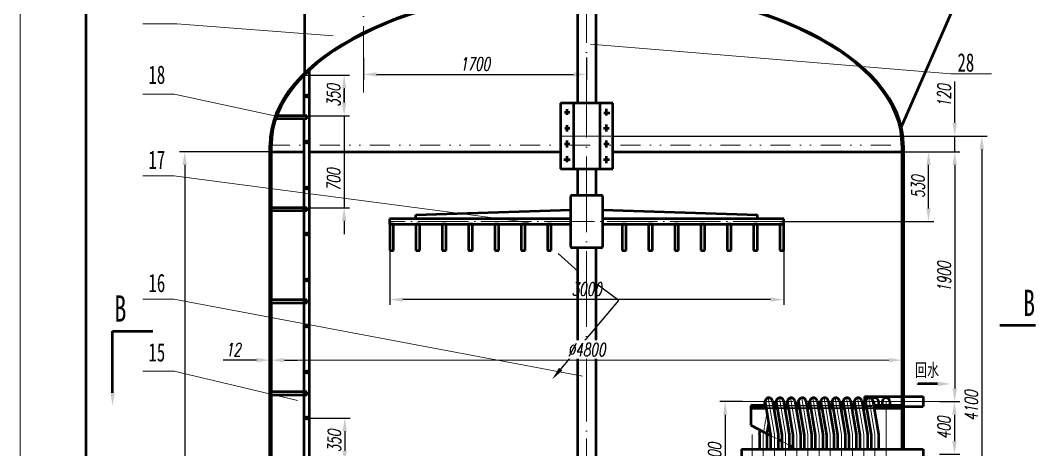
# Model space of a CAD drawing. Header units: millimetres. Extents: x 0 to 16820, y 0 to 23780.
# Drawn here: x 0 to 7684, y 15780 to 19048 of the extents above; entities that cross this region are included whole.
import ezdxf

# ---------------------------------------------------------------- set-up
doc = ezdxf.new("R2010")
doc.units = ezdxf.units.MM
doc.header["$LTSCALE"] = 4
for name, pattern in [('ACAD_ISO04W100', [30, 24, -3, 0, -3]), ('CENTER', [2, 1.25, -0.25, 0.25, -0.25]), ('DIVIDE2', [15.875, 6.35, -3.175, 0, -3.175, 0, -3.175]), ('HIDDEN2', [4.7625, 3.175, -1.5875])]:
    doc.linetypes.add(name, pattern=pattern)
for name, color, linetype, lineweight in [('中心线', 1, 'CENTER', 13), ('双点划线', 6, 'DIVIDE2', 15), ('尺寸线', 2, 'Continuous', 15), ('点划线', 1, 'ACAD_ISO04W100', 15), ('粗实线', 3, 'Continuous', 50), ('细实线', 5, 'Continuous', 15), ('虚线2', 8, 'HIDDEN2', 20)]:
    doc.layers.add(name, color=color, linetype=linetype, lineweight=lineweight)
doc.styles.add('DIM', font='italic.shx', dxfattribs={"width": 0.67})
doc.styles.add('汉字', font='SIMFANG.TTF', dxfattribs={"width": 0.67, "height": 100})
doc.dimstyles.new('机械', dxfattribs={"dimscale": 20, "dimtxt": 5, "dimasz": 5, "dimexe": 2, "dimexo": 0, "dimgap": 1.5, "dimtad": 1, "dimdec": 1, "dimdsep": 46, "dimtxsty": 'DIM', "dimcen": 2.5, "dimadec": 0, "dimazin": 0, "dimtfac": 1, "dimtdec": 1, "dimtmove": 0, "dimatfit": 3, "dimfxl": 0, "dimarcsym": 0})

# ---------------------------------------------------------------- blocks, each defined once
blk = doc.blocks.new('*D2')
at = {"layer": 'Defpoints', "color": 0, "ltscale": 4}
for p in [(1899.5, 18046.5), (1252.2, 5566.5), (1913.6, 5566.5)]:
    blk.add_point(p, dxfattribs=at)
at = {"layer": '尺寸线', "color": 0, "lineweight": -2, "ltscale": 4}
for p, q in [((1899.5, 18046.5), (1212.2, 18046.5)), ((1252.2, 17946.5), (1252.2, 5666.5)), ((1913.6, 5566.5), (1212.2, 5566.5))]:
    blk.add_line(p, q, dxfattribs=at)
at = {"layer": '尺寸线', "color": 0, "ltscale": 4}
for points in [[(1235.6, 17946.5), (1268.9, 17946.5), (1252.2, 18046.5)], [(1235.6, 5666.5), (1268.9, 5666.5), (1252.2, 5566.5)]]:
    blk.add_solid(points, dxfattribs=at)
at = {"layer": '尺寸线', "color": 0, "ltscale": 4, "insert": (1172.2, 12068.1), "char_height": 100, "attachment_point": 5, "rotation": 90, "style": 'DIM'}
blk.add_mtext('12480', dxfattribs=at)
blk = doc.blocks.new('*D3')
at = {"layer": 'Defpoints', "color": 0, "ltscale": 4}
for p in [(2612.8, 18764.2), (4311.5, 18764.2), (4311.5, 18635.5)]:
    blk.add_point(p, dxfattribs=at)
at = {"layer": '尺寸线', "color": 0, "lineweight": -2, "ltscale": 4}
for p, q in [((2612.8, 18764.2), (2612.8, 18595.5)), ((4311.5, 18764.2), (4311.5, 18595.5)), ((2712.8, 18635.5), (4211.5, 18635.5))]:
    blk.add_line(p, q, dxfattribs=at)
at = {"layer": '尺寸线', "color": 0, "ltscale": 4}
for points in [[(2712.8, 18652.2), (2712.8, 18618.9), (2612.8, 18635.5)], [(4211.5, 18652.2), (4211.5, 18618.9), (4311.5, 18635.5)]]:
    blk.add_solid(points, dxfattribs=at)
at = {"layer": '尺寸线', "color": 0, "ltscale": 4, "insert": (3462.2, 18715.5), "char_height": 100, "attachment_point": 5, "style": 'DIM'}
blk.add_mtext('1700', dxfattribs=at)
blk = doc.blocks.new('*D4')
at = {"layer": 'Defpoints', "color": 0, "ltscale": 4}
for p in [(1899.5, 16552.5), (1911.5, 16552.5), (1911.5, 16461.9)]:
    blk.add_point(p, dxfattribs=at)
at = {"layer": '尺寸线', "color": 0, "lineweight": -2, "ltscale": 4}
for p, q in [((1899.5, 16552.5), (1899.5, 16421.9)), ((1911.5, 16552.5), (1911.5, 16421.9)), ((1799.5, 16461.9), (1543.8, 16461.9)), ((1911.5, 16461.9), (1899.5, 16461.9)), ((2011.5, 16461.9), (2111.5, 16461.9))]:
    blk.add_line(p, q, dxfattribs=at)
at = {"layer": '尺寸线', "color": 0, "ltscale": 4}
for points in [[(1799.5, 16478.5), (1799.5, 16445.2), (1899.5, 16461.9)], [(2011.5, 16478.5), (2011.5, 16445.2), (1911.5, 16461.9)]]:
    blk.add_solid(points, dxfattribs=at)
at = {"layer": '尺寸线', "color": 0, "ltscale": 4, "insert": (1621.7, 16541.9), "char_height": 100, "attachment_point": 5, "style": 'DIM'}
blk.add_mtext('12', dxfattribs=at)
blk = doc.blocks.new('*D7')
at = {"layer": 'Defpoints', "color": 0, "ltscale": 4}
for p in [(4511.5, 18166.5), (4511.5, 14066.5), (7318.9, 14066.5)]:
    blk.add_point(p, dxfattribs=at)
at = {"layer": '尺寸线', "color": 0, "lineweight": -2, "ltscale": 4}
for p, q in [((4511.5, 18166.5), (7358.9, 18166.5)), ((7318.9, 18066.5), (7318.9, 14166.5)), ((4511.5, 14066.5), (7358.9, 14066.5))]:
    blk.add_line(p, q, dxfattribs=at)
at = {"layer": '尺寸线', "color": 0, "ltscale": 4}
for points in [[(7302.2, 18066.5), (7335.5, 18066.5), (7318.9, 18166.5)], [(7302.2, 14166.5), (7335.5, 14166.5), (7318.9, 14066.5)]]:
    blk.add_solid(points, dxfattribs=at)
at = {"layer": '尺寸线', "color": 0, "ltscale": 4, "insert": (7238.9, 16116.5), "char_height": 100, "attachment_point": 5, "rotation": 90, "style": 'DIM'}
blk.add_mtext('4100', dxfattribs=at)
blk = doc.blocks.new('*D9')
at = {"layer": 'Defpoints', "color": 0, "ltscale": 4}
for p in [(7065.3, 16146.5), (6997.9, 15746.5), (7111, 15746.5)]:
    blk.add_point(p, dxfattribs=at)
at = {"layer": '尺寸线', "color": 0, "lineweight": -2, "ltscale": 4}
for p, q in [((7065.3, 16146.5), (7151, 16146.5)), ((7111, 16046.5), (7111, 15846.5)), ((6997.9, 15746.5), (7151, 15746.5))]:
    blk.add_line(p, q, dxfattribs=at)
at = {"layer": '尺寸线', "color": 0, "ltscale": 4}
for points in [[(7094.3, 16046.5), (7127.7, 16046.5), (7111, 16146.5)], [(7094.3, 15846.5), (7127.7, 15846.5), (7111, 15746.5)]]:
    blk.add_solid(points, dxfattribs=at)
at = {"layer": '尺寸线', "color": 0, "ltscale": 4, "insert": (7031, 15946.5), "char_height": 100, "attachment_point": 5, "rotation": 90, "style": 'DIM'}
blk.add_mtext('400', dxfattribs=at)
blk = doc.blocks.new('*D10')
at = {"layer": 'Defpoints', "color": 0, "ltscale": 4}
for p in [(6723.5, 18046.5), (6997.9, 16146.5), (7113.1, 16146.5)]:
    blk.add_point(p, dxfattribs=at)
at = {"layer": '尺寸线', "color": 0, "lineweight": -2, "ltscale": 4}
for p, q in [((6723.5, 18046.5), (7153.1, 18046.5)), ((7113.1, 17946.5), (7113.1, 16246.5)), ((6997.9, 16146.5), (7153.1, 16146.5))]:
    blk.add_line(p, q, dxfattribs=at)
at = {"layer": '尺寸线', "color": 0, "ltscale": 4}
for points in [[(7096.4, 17946.5), (7129.8, 17946.5), (7113.1, 18046.5)], [(7096.4, 16246.5), (7129.8, 16246.5), (7113.1, 16146.5)]]:
    blk.add_solid(points, dxfattribs=at)
at = {"layer": '尺寸线', "color": 0, "ltscale": 4, "insert": (7033.1, 17096.5), "char_height": 100, "attachment_point": 5, "rotation": 90, "style": 'DIM'}
blk.add_mtext('1900', dxfattribs=at)
blk = doc.blocks.new('*D11')
at = {"layer": 'Defpoints', "color": 0, "ltscale": 4}
for p in [(2812.5, 17296.5), (5811.5, 17296.5), (2812.5, 16922.5)]:
    blk.add_point(p, dxfattribs=at)
at = {"layer": '尺寸线', "color": 0, "lineweight": -2, "ltscale": 4}
for p, q in [((2812.5, 17296.5), (2812.5, 16882.5)), ((5811.5, 17296.5), (5811.5, 16882.5)), ((5711.5, 16922.5), (2912.5, 16922.5))]:
    blk.add_line(p, q, dxfattribs=at)
at = {"layer": '尺寸线', "color": 0, "ltscale": 4}
for points in [[(2912.5, 16939.2), (2912.5, 16905.8), (2812.5, 16922.5)], [(5711.5, 16939.2), (5711.5, 16905.8), (5811.5, 16922.5)]]:
    blk.add_solid(points, dxfattribs=at)
at = {"layer": '尺寸线', "color": 0, "ltscale": 4, "insert": (4312, 17002.5), "char_height": 100, "attachment_point": 5, "style": 'DIM'}
blk.add_mtext('3000', dxfattribs=at)
blk = doc.blocks.new('*D28')
at = {"layer": 'Defpoints', "color": 0, "ltscale": 4}
for p in [(2161.5, 18629.8), (2161.5, 18321.5), (2465.5, 18321.5)]:
    blk.add_point(p, dxfattribs=at)
at = {"layer": '尺寸线', "color": 0, "lineweight": -2, "ltscale": 4}
for p, q in [((2161.5, 18629.8), (2505.5, 18629.8)), ((2465.5, 18529.8), (2465.5, 18421.5)), ((2161.5, 18321.5), (2505.5, 18321.5))]:
    blk.add_line(p, q, dxfattribs=at)
at = {"layer": '尺寸线', "color": 0, "ltscale": 4}
for points in [[(2448.8, 18529.8), (2482.2, 18529.8), (2465.5, 18629.8)], [(2448.8, 18421.5), (2482.2, 18421.5), (2465.5, 18321.5)]]:
    blk.add_solid(points, dxfattribs=at)
at = {"layer": '尺寸线', "color": 0, "ltscale": 4, "insert": (2385.5, 18475.7), "char_height": 100, "attachment_point": 5, "rotation": 90, "style": 'DIM'}
blk.add_mtext('350', dxfattribs=at)
blk = doc.blocks.new('*D29')
at = {"layer": 'Defpoints', "color": 0, "ltscale": 4}
for p in [(2161.5, 18321.5), (2181.5, 17621.5), (2465.5, 17621.5)]:
    blk.add_point(p, dxfattribs=at)
at = {"layer": '尺寸线', "color": 0, "lineweight": -2, "ltscale": 4}
for p, q in [((2465.5, 18421.5), (2465.5, 18521.5)), ((2161.5, 18321.5), (2505.5, 18321.5)), ((2465.5, 18321.5), (2465.5, 17621.5)), ((2181.5, 17621.5), (2505.5, 17621.5)), ((2465.5, 17521.5), (2465.5, 17421.5))]:
    blk.add_line(p, q, dxfattribs=at)
at = {"layer": '尺寸线', "color": 0, "ltscale": 4}
for points in [[(2448.8, 18421.5), (2482.2, 18421.5), (2465.5, 18321.5)], [(2448.8, 17521.5), (2482.2, 17521.5), (2465.5, 17621.5)]]:
    blk.add_solid(points, dxfattribs=at)
at = {"layer": '尺寸线', "color": 0, "ltscale": 4, "insert": (2385.5, 17834.1), "char_height": 100, "attachment_point": 5, "rotation": 90, "style": 'DIM'}
blk.add_mtext('700', dxfattribs=at)
blk = doc.blocks.new('*D30')
at = {"layer": 'Defpoints', "color": 0, "ltscale": 4}
for p in [(2181.5, 16021.5), (2181.5, 15671.5), (2470.7, 15671.5)]:
    blk.add_point(p, dxfattribs=at)
at = {"layer": '尺寸线', "color": 0, "lineweight": -2, "ltscale": 4}
for p, q in [((2181.5, 16021.5), (2510.7, 16021.5)), ((2470.7, 15921.5), (2470.7, 15771.5)), ((2181.5, 15671.5), (2510.7, 15671.5))]:
    blk.add_line(p, q, dxfattribs=at)
at = {"layer": '尺寸线', "color": 0, "ltscale": 4}
for points in [[(2454, 15921.5), (2487.3, 15921.5), (2470.7, 16021.5)], [(2454, 15771.5), (2487.3, 15771.5), (2470.7, 15671.5)]]:
    blk.add_solid(points, dxfattribs=at)
at = {"layer": '尺寸线', "color": 0, "ltscale": 4, "insert": (2390.7, 15846.5), "char_height": 100, "attachment_point": 5, "rotation": 90, "style": 'DIM'}
blk.add_mtext('350', dxfattribs=at)
blk = doc.blocks.new('*D94')
at = {"layer": 'Defpoints', "color": 0, "ltscale": 4}
for p in [(4511.5, 18166.5), (4511.5, 18046.5), (7113.1, 18046.5)]:
    blk.add_point(p, dxfattribs=at)
at = {"layer": '尺寸线', "color": 0, "lineweight": -2, "ltscale": 4}
for p, q in [((7113.1, 18266.5), (7113.1, 18582.8)), ((4511.5, 18166.5), (7153.1, 18166.5)), ((7113.1, 18046.5), (7113.1, 18166.5)), ((4511.5, 18046.5), (7153.1, 18046.5)), ((7113.1, 17946.5), (7113.1, 17846.5))]:
    blk.add_line(p, q, dxfattribs=at)
at = {"layer": '尺寸线', "color": 0, "ltscale": 4}
for points in [[(7096.4, 18266.5), (7129.8, 18266.5), (7113.1, 18166.5)], [(7096.4, 17946.5), (7129.8, 17946.5), (7113.1, 18046.5)]]:
    blk.add_solid(points, dxfattribs=at)
at = {"layer": '尺寸线', "color": 0, "ltscale": 4, "insert": (7033.1, 18474.7), "char_height": 100, "attachment_point": 5, "rotation": 90, "style": 'DIM'}
blk.add_mtext('120', dxfattribs=at)
blk = doc.blocks.new('*D95')
at = {"layer": 'Defpoints', "color": 0, "ltscale": 4}
for p in [(6711.5, 18046.5), (6913.8, 18046.5), (5811.5, 17516.5)]:
    blk.add_point(p, dxfattribs=at)
at = {"layer": '尺寸线', "color": 0, "lineweight": -2, "ltscale": 4}
for p, q in [((6711.5, 18046.5), (6953.8, 18046.5)), ((6913.8, 17616.5), (6913.8, 17946.5)), ((5811.5, 17516.5), (6953.8, 17516.5))]:
    blk.add_line(p, q, dxfattribs=at)
at = {"layer": '尺寸线', "color": 0, "ltscale": 4}
for points in [[(6897.1, 17946.5), (6930.4, 17946.5), (6913.8, 18046.5)], [(6897.1, 17616.5), (6930.4, 17616.5), (6913.8, 17516.5)]]:
    blk.add_solid(points, dxfattribs=at)
at = {"layer": '尺寸线', "color": 0, "ltscale": 4, "insert": (6833.8, 17781.5), "char_height": 100, "attachment_point": 5, "rotation": 90, "style": 'DIM'}
blk.add_mtext('530', dxfattribs=at)
blk = doc.blocks.new('*D97')
at = {"layer": 'Defpoints', "color": 0, "ltscale": 4}
for p in [(5497.9, 16146.5), (5366.2, 15346.5), (5451.1, 15346.5)]:
    blk.add_point(p, dxfattribs=at)
at = {"layer": '尺寸线', "color": 0, "lineweight": -2, "ltscale": 4}
for p, q in [((5497.9, 16146.5), (5326.2, 16146.5)), ((5366.2, 16046.5), (5366.2, 15446.5)), ((5451.1, 15346.5), (5326.2, 15346.5))]:
    blk.add_line(p, q, dxfattribs=at)
at = {"layer": '尺寸线', "color": 0, "ltscale": 4}
for points in [[(5349.6, 16046.5), (5382.9, 16046.5), (5366.2, 16146.5)], [(5349.6, 15446.5), (5382.9, 15446.5), (5366.2, 15346.5)]]:
    blk.add_solid(points, dxfattribs=at)
at = {"layer": '尺寸线', "color": 0, "ltscale": 4, "insert": (5286.2, 15746.5), "char_height": 100, "attachment_point": 5, "rotation": 90, "style": 'DIM'}
blk.add_mtext('800', dxfattribs=at)

msp = doc.modelspace()

# ---------------------------------------------------------------- hatches: boundary and pattern name
at = {"layer": '细实线', "ltscale": 4}
h = msp.add_hatch(dxfattribs=at)
h.set_pattern_fill('ANSI31', color=256, scale=0.5, style=0)
h.set_pattern_definition([(45, (-1754.7602, -2221.4872), (-1.12253202, 1.12253202), [])])
h.paths.add_polyline_path([(2190.54, 18471.52, 1), (2172.54, 18471.52, 1)])
h = msp.add_hatch(dxfattribs=at)
h.set_pattern_fill('ANSI31', color=256, scale=0.5, style=0)
h.set_pattern_definition([(45, (-1754.7602, -2571.4872), (-1.12253202, 1.12253202), [])])
h.paths.add_polyline_path([(2190.54, 18121.52, 1), (2172.54, 18121.52, 1)])
h = msp.add_hatch(dxfattribs=at)
h.set_pattern_fill('ANSI31', color=256, scale=0.5, style=0)
h.set_pattern_definition([(45, (-1754.7602, -2921.4872), (-1.12253202, 1.12253202), [])])
h.paths.add_polyline_path([(2172.54, 17771.52, 1), (2190.54, 17771.52, 1)])
h = msp.add_hatch(dxfattribs=at)
h.set_pattern_fill('ANSI31', color=256, scale=0.5, style=0)
h.set_pattern_definition([(45, (-1754.7602, -3271.4872), (-1.12253202, 1.12253202), [])])
h.paths.add_polyline_path([(2172.54, 17421.52, 1), (2190.54, 17421.52, 1)])
h = msp.add_hatch(dxfattribs=at)
h.set_pattern_fill('ANSI31', color=256, scale=0.5, style=0)
h.set_pattern_definition([(45, (-1754.7602, -3621.4872), (-1.12253202, 1.12253202), [])])
h.paths.add_polyline_path([(2172.54, 17071.52, 1), (2190.54, 17071.52, 1)])
h = msp.add_hatch(dxfattribs=at)
h.set_pattern_fill('ANSI31', color=256, scale=0.5, style=0)
h.set_pattern_definition([(45, (-1754.7602, -3971.4872), (-1.12253202, 1.12253202), [])])
h.paths.add_polyline_path([(2172.54, 16721.52, 1), (2190.54, 16721.52, 1)])
h = msp.add_hatch(dxfattribs=at)
h.set_pattern_fill('ANSI31', color=256, scale=0.5, style=0)
h.set_pattern_definition([(45, (-1754.7602, -4321.4872), (-1.12253202, 1.12253202), [])])
h.paths.add_polyline_path([(2172.54, 16371.52, 1), (2190.54, 16371.52, 1)])
h = msp.add_hatch(dxfattribs=at)
h.set_pattern_fill('ANSI31', color=256, scale=0.5, style=0)
h.set_pattern_definition([(45, (-1754.7602, -4671.4872), (-1.12253202, 1.12253202), [])])
h.paths.add_polyline_path([(2172.54, 16021.52, 1), (2190.54, 16021.52, 1)])

# ---------------------------------------------------------------- linework, layer by layer
for p, q in [((4245.72, 17135.7), (4095.56, 17274.15)), ((4245.72, 17135.7), (4095.56, 17274.15)), ((4557.59, 16915.36), (4381.54, 17045.36)), ((4557.59, 16915.36), (4381.54, 17045.36)), ((4114.06, 16392.8), (4557.59, 16915.36)), ((4114.06, 16392.8), (4557.59, 16915.36))]:
    msp.add_line(p, q)
msp.add_solid([(4126.77, 16382.02), (4049.35, 16316.56), (4101.35, 16403.59)])
msp.add_solid([(4126.77, 16382.02), (4049.35, 16316.56), (4101.35, 16403.59)])
at = {"layer": '中心线', "ltscale": 4}
msp.add_line((5655.34, 15896.52), (5683.38, 16061.49), dxfattribs=at)
at = {"layer": '双点划线', "ltscale": 6}
msp.add_line((1899.54, 18096.52), (6711.54, 18096.52), dxfattribs=at)
msp.add_line((1899.54, 18096.52), (6711.54, 18096.52), dxfattribs=at)
at = {"layer": '尺寸线', "ltscale": 4}
for p, q in [((932.38, 19019.22), (1191.8, 19019.22)), ((932.38, 19019.22), (1191.8, 19019.22)), ((1191.8, 19019.22), (2382.1, 18929.19)), ((4340.79, 18866.58), (7082.63, 18640.08)), ((4340.79, 18866.58), (7082.63, 18640.08)), ((7082.63, 18640.08), (7391.85, 18640.08)), ((7082.63, 18640.08), (7391.85, 18640.08)), ((1172.05, 18486.6), (932.51, 18486.6)), ((1172.05, 18486.6), (932.51, 18486.6)), ((1172.05, 18486.6), (1949.33, 18317.28)), ((1172.05, 18486.6), (1949.33, 18317.28)), ((1172.05, 17863.96), (932.51, 17863.96)), ((1172.05, 17863.96), (932.51, 17863.96)), ((3869.6, 17510.15), (1169.57, 17864.28)), ((3869.6, 17510.15), (1169.57, 17864.28)), ((1169.57, 16924.48), (932.51, 16924.48)), ((1169.57, 16924.48), (932.51, 16924.48)), ((4278.69, 16338.8), (1169.57, 16924.48)), ((4278.69, 16338.8), (1169.57, 16924.48)), ((1911.54, 16624.93), (1911.54, 16421.87)), ((6711.54, 16624.93), (6711.54, 16421.87)), ((6611.54, 16461.87), (2011.54, 16461.87)), ((1172.05, 16376.77), (932.46, 16376.76)), ((1172.05, 16376.77), (932.46, 16376.76)), ((2111.47, 16154.33), (1172.05, 16376.77)), ((2111.47, 16154.33), (1172.05, 16376.77))]:
    msp.add_line(p, q, dxfattribs=at)
at = {"layer": '尺寸线'}
msp.add_line((4511.54, 18046.52), (6938.9, 18046.52), dxfattribs=at)
at = {"layer": '尺寸线', "ltscale": 4}
for points in [[(2011.54, 16478.53), (2011.54, 16445.2), (1911.54, 16461.87)], [(6611.54, 16478.53), (6611.54, 16445.2), (6711.54, 16461.87)]]:
    msp.add_solid(points, dxfattribs=at)
at = {"layer": '点划线', "ltscale": 6}
for p, q in [((4311.54, 21611.2), (4311.54, 3006.1)), ((2612.85, 19723.69), (2612.85, 18498.45))]:
    msp.add_line(p, q, dxfattribs=at)
at = {"layer": '点划线', "ltscale": 4}
for p, q in [((4111.54, 18166.52), (4511.54, 18166.52)), ((4111.54, 18166.52), (4511.54, 18166.52)), ((5811.54, 17516.52), (2811.54, 17516.52)), ((5497.93, 16146.52), (6997.93, 16146.52)), ((5497.93, 16146.52), (6997.93, 16146.52)), ((5693.06, 16174.61), (5740.34, 15896.52)), ((5693.06, 16174.61), (5740.34, 15896.52)), ((5778.06, 16174.61), (5825.34, 15896.52)), ((5778.06, 16174.61), (5825.34, 15896.52)), ((5863.06, 16174.61), (5910.34, 15896.52)), ((5863.06, 16174.61), (5910.34, 15896.52)), ((5948.06, 16174.61), (5995.34, 15896.52)), ((5948.06, 16174.61), (5995.34, 15896.52)), ((6033.06, 16174.61), (6080.34, 15896.52)), ((6033.06, 16174.61), (6080.34, 15896.52)), ((6118.06, 16174.61), (6165.34, 15896.52)), ((6118.06, 16174.61), (6165.34, 15896.52)), ((6203.06, 16174.61), (6250.34, 15896.52)), ((6203.06, 16174.61), (6250.34, 15896.52)), ((6281.63, 16146.52), (7065.33, 16146.52)), ((6288.06, 16174.61), (6335.34, 15896.52)), ((6288.06, 16174.61), (6335.34, 15896.52)), ((6373.06, 16174.61), (6420.34, 15896.52)), ((6373.06, 16174.61), (6420.34, 15896.52)), ((6458.06, 16174.61), (6505.34, 15896.52)), ((6458.06, 16174.61), (6505.34, 15896.52)), ((6505.34, 16146.52), (6505.34, 16066.57)), ((6505.34, 16146.52), (6505.34, 16066.57)), ((6590.34, 16146.52), (6590.34, 15884.52)), ((6711.54, 16146.52), (7068.39, 16146.52)), ((4311.54, 15866.5), (4311.54, 14463.18)), ((4311.54, 15866.5), (4311.54, 14463.18)), ((5570.34, 15896.52), (5570.34, 7896.52)), ((5655.34, 15896.52), (5655.34, 7896.52)), ((5740.34, 15896.52), (5740.34, 7896.52)), ((5825.34, 15896.52), (5825.34, 7896.52)), ((5910.34, 15896.52), (5910.34, 7896.52)), ((5995.34, 15896.52), (5995.34, 7896.52)), ((6080.34, 15896.52), (6080.34, 7896.52)), ((6165.34, 15896.52), (6165.34, 7896.52)), ((6250.34, 15896.52), (6250.34, 7896.52)), ((6335.34, 15896.52), (6335.34, 15456.52)), ((6420.34, 15896.52), (6420.34, 15456.52)), ((6505.34, 15896.52), (6505.34, 7896.52)), ((6590.34, 15884.52), (6590.34, 7896.52))]:
    msp.add_line(p, q, dxfattribs=at)
at = {"layer": '粗实线'}
for p, q in [((500, 23580), (500, 200)), ((500, 23580), (500, 200)), ((6448.84, 15898.92), (6448.84, 15784.52))]:
    msp.add_line(p, q, dxfattribs=at)
at = {"layer": '粗实线', "ltscale": 4}
for p, q in [((2162.85, 19382.74), (2162.85, 18644.14)), ((2162.85, 19382.74), (2162.85, 18680.28)), ((4241.54, 19296.01), (4241.54, 18416.52)), ((4241.54, 19296.01), (4241.54, 18416.52)), ((4381.54, 19296.01), (4381.54, 18416.52)), ((4381.54, 19296.01), (4381.54, 18416.52)), ((2161.54, 18321.52), (2161.54, 18629.78)), ((2201.54, 12066.52), (2201.54, 18668.33)), ((4511.54, 18416.52), (4111.54, 18416.52)), ((4111.54, 18416.52), (4111.54, 17916.52)), ((4511.54, 18416.52), (4111.54, 18416.52)), ((4111.54, 18416.52), (4111.54, 17916.52)), ((4162.05, 18327.14), (4162.05, 18370.73)), ((4162.05, 18327.14), (4162.05, 18370.73)), ((4211.54, 18416.52), (4211.54, 17916.52)), ((4211.54, 18416.52), (4211.54, 17916.52)), ((4411.54, 18416.52), (4411.54, 17916.52)), ((4411.54, 18416.52), (4411.54, 17916.52)), ((4461.76, 18324.23), (4461.76, 18373.64)), ((4461.76, 18324.23), (4461.76, 18373.64)), ((4511.54, 17916.52), (4511.54, 18416.52)), ((4511.54, 17916.52), (4511.54, 18416.52)), ((2181.54, 18296.52), (1945.11, 18296.52)), ((2181.54, 18321.52), (1954.1, 18321.52)), ((2161.54, 17946.52), (2161.54, 18296.52)), ((2181.54, 18296.52), (2181.54, 18321.52)), ((4141.68, 18347.48), (4182.42, 18347.48)), ((4141.68, 18347.48), (4182.42, 18347.48)), ((4441.39, 18344.58), (4487.95, 18344.58)), ((4441.39, 18344.58), (4487.95, 18344.58)), ((4144.59, 18225.42), (4182.42, 18225.42)), ((4144.59, 18225.42), (4182.42, 18225.42)), ((4162.05, 18202.16), (4162.05, 18248.67)), ((4162.05, 18202.16), (4162.05, 18248.67)), ((4438.48, 18225.42), (4482.13, 18225.42)), ((4438.48, 18225.42), (4482.13, 18225.42)), ((4461.76, 18202.16), (4461.76, 18254.48)), ((4461.76, 18202.16), (4461.76, 18254.48)), ((6709.46, 18246.52), (6702.29, 18227.75)), ((6709.46, 18246.52), (6702.29, 18227.75)), ((4141.68, 18106.25), (4182.42, 18106.25)), ((4141.68, 18106.25), (4182.42, 18106.25)), ((4162.05, 18080.1), (4162.05, 18132.41)), ((4162.05, 18080.1), (4162.05, 18132.41)), ((4441.39, 18106.25), (4482.13, 18106.25)), ((4441.39, 18106.25), (4482.13, 18106.25)), ((4461.76, 18080.1), (4461.76, 18132.41)), ((4461.76, 18080.1), (4461.76, 18132.41)), ((4138.77, 17987.09), (4185.33, 17987.09)), ((4138.77, 17987.09), (4185.33, 17987.09)), ((4162.05, 17966.75), (4162.05, 18013.25)), ((4162.05, 17966.75), (4162.05, 18013.25)), ((4438.48, 17987.09), (4485.04, 17987.09)), ((4438.48, 17987.09), (4485.04, 17987.09)), ((4461.76, 17960.94), (4461.76, 18013.25)), ((4461.76, 17960.94), (4461.76, 18013.25)), ((2161.54, 12066.52), (2161.54, 17946.52)), ((4111.54, 17916.52), (4511.54, 17916.52)), ((4111.54, 17916.52), (4511.54, 17916.52)), ((4241.54, 17916.52), (4241.54, 17716.52)), ((4241.54, 17916.52), (4241.54, 17716.52)), ((4381.54, 17916.52), (4381.54, 17716.52)), ((4381.54, 17916.52), (4381.54, 17716.52)), ((4191.54, 17326.52), (4191.54, 17706.52)), ((4191.54, 17326.52), (4191.54, 17706.52)), ((4201.54, 17716.52), (4421.54, 17716.52)), ((4201.54, 17716.52), (4421.54, 17716.52)), ((4431.54, 17706.52), (4431.54, 17326.52)), ((4431.54, 17706.52), (4431.54, 17326.52)), ((2181.54, 17621.52), (1911.54, 17621.52)), ((2181.54, 17596.52), (2181.54, 17621.52)), ((3011.54, 17566.52), (4191.54, 17606.52)), ((3011.54, 17566.52), (4191.54, 17606.52)), ((4431.54, 17606.52), (5611.54, 17566.52)), ((4431.54, 17606.52), (5611.54, 17566.52)), ((2181.54, 17596.52), (1911.54, 17596.52)), ((4191.54, 17536.52), (2811.54, 17536.52)), ((2811.54, 17536.52), (2811.54, 17496.52)), ((4191.54, 17536.52), (2811.54, 17536.52)), ((2811.54, 17536.52), (2811.54, 17496.52)), ((3011.54, 17536.52), (3011.54, 17566.52)), ((3011.54, 17536.52), (3011.54, 17566.52)), ((4191.54, 17496.52), (4191.54, 17536.52)), ((4191.54, 17496.52), (4191.54, 17536.52)), ((5811.54, 17536.52), (4431.54, 17536.52)), ((4431.54, 17536.52), (4431.54, 17496.52)), ((5811.54, 17536.52), (4431.54, 17536.52)), ((4431.54, 17536.52), (4431.54, 17496.52)), ((5611.54, 17536.52), (5611.54, 17566.52)), ((5611.54, 17536.52), (5611.54, 17566.52)), ((5811.54, 17496.52), (5811.54, 17536.52)), ((5811.54, 17496.52), (5811.54, 17536.52)), ((2811.54, 17496.52), (4191.54, 17496.52)), ((2811.54, 17496.52), (4191.54, 17496.52)), ((2842.52, 17496.52), (2812.52, 17496.52)), ((2812.52, 17496.52), (2812.52, 17296.52)), ((2842.52, 17496.52), (2812.52, 17496.52)), ((2812.52, 17496.52), (2812.52, 17296.52)), ((2842.52, 17296.52), (2842.52, 17496.52)), ((2842.52, 17296.52), (2842.52, 17496.52)), ((3042.52, 17496.52), (3012.52, 17496.52)), ((3012.52, 17496.52), (3012.52, 17296.52)), ((3042.52, 17496.52), (3012.52, 17496.52)), ((3012.52, 17496.52), (3012.52, 17296.52)), ((3042.52, 17296.52), (3042.52, 17496.52)), ((3042.52, 17296.52), (3042.52, 17496.52)), ((3242.52, 17496.52), (3212.52, 17496.52)), ((3212.52, 17496.52), (3212.52, 17296.52)), ((3242.52, 17496.52), (3212.52, 17496.52)), ((3212.52, 17496.52), (3212.52, 17296.52)), ((3242.52, 17296.52), (3242.52, 17496.52)), ((3242.52, 17296.52), (3242.52, 17496.52)), ((3442.52, 17496.52), (3412.52, 17496.52)), ((3412.52, 17496.52), (3412.52, 17296.52)), ((3442.52, 17496.52), (3412.52, 17496.52)), ((3412.52, 17496.52), (3412.52, 17296.52)), ((3442.52, 17296.52), (3442.52, 17496.52)), ((3442.52, 17296.52), (3442.52, 17496.52)), ((3642.52, 17496.52), (3612.52, 17496.52)), ((3612.52, 17496.52), (3612.52, 17296.52)), ((3642.52, 17496.52), (3612.52, 17496.52)), ((3612.52, 17496.52), (3612.52, 17296.52)), ((3642.52, 17296.52), (3642.52, 17496.52)), ((3642.52, 17296.52), (3642.52, 17496.52)), ((3842.52, 17496.52), (3812.52, 17496.52)), ((3812.52, 17496.52), (3812.52, 17296.52)), ((3842.52, 17496.52), (3812.52, 17496.52)), ((3812.52, 17496.52), (3812.52, 17296.52)), ((3842.52, 17296.52), (3842.52, 17496.52)), ((3842.52, 17296.52), (3842.52, 17496.52)), ((4042.52, 17496.52), (4012.52, 17496.52)), ((4012.52, 17496.52), (4012.52, 17296.52)), ((4042.52, 17496.52), (4012.52, 17496.52)), ((4012.52, 17496.52), (4012.52, 17296.52)), ((4042.52, 17296.52), (4042.52, 17496.52)), ((4042.52, 17296.52), (4042.52, 17496.52)), ((4431.54, 17496.52), (5811.54, 17496.52)), ((4431.54, 17496.52), (5811.54, 17496.52)), ((4611.54, 17496.52), (4581.54, 17496.52)), ((4581.54, 17496.52), (4581.54, 17296.52)), ((4611.54, 17496.52), (4581.54, 17496.52)), ((4581.54, 17496.52), (4581.54, 17296.52)), ((4611.54, 17296.52), (4611.54, 17496.52)), ((4611.54, 17296.52), (4611.54, 17496.52)), ((4811.54, 17496.52), (4781.54, 17496.52)), ((4781.54, 17496.52), (4781.54, 17296.52)), ((4811.54, 17496.52), (4781.54, 17496.52)), ((4781.54, 17496.52), (4781.54, 17296.52)), ((4811.54, 17296.52), (4811.54, 17496.52)), ((4811.54, 17296.52), (4811.54, 17496.52)), ((5011.54, 17496.52), (4981.54, 17496.52)), ((4981.54, 17496.52), (4981.54, 17296.52)), ((5011.54, 17496.52), (4981.54, 17496.52)), ((4981.54, 17496.52), (4981.54, 17296.52)), ((5011.54, 17296.52), (5011.54, 17496.52)), ((5011.54, 17296.52), (5011.54, 17496.52)), ((5211.54, 17496.52), (5181.54, 17496.52)), ((5181.54, 17496.52), (5181.54, 17296.52)), ((5211.54, 17496.52), (5181.54, 17496.52)), ((5181.54, 17496.52), (5181.54, 17296.52)), ((5211.54, 17296.52), (5211.54, 17496.52)), ((5211.54, 17296.52), (5211.54, 17496.52)), ((5411.54, 17496.52), (5381.54, 17496.52)), ((5381.54, 17496.52), (5381.54, 17296.52)), ((5411.54, 17496.52), (5381.54, 17496.52)), ((5381.54, 17496.52), (5381.54, 17296.52)), ((5411.54, 17296.52), (5411.54, 17496.52)), ((5411.54, 17296.52), (5411.54, 17496.52)), ((5611.54, 17496.52), (5581.54, 17496.52)), ((5581.54, 17496.52), (5581.54, 17296.52)), ((5611.54, 17496.52), (5581.54, 17496.52)), ((5581.54, 17496.52), (5581.54, 17296.52)), ((5611.54, 17296.52), (5611.54, 17496.52)), ((5611.54, 17296.52), (5611.54, 17496.52)), ((5811.54, 17496.52), (5781.54, 17496.52)), ((5781.54, 17496.52), (5781.54, 17296.52)), ((5811.54, 17496.52), (5781.54, 17496.52)), ((5781.54, 17496.52), (5781.54, 17296.52)), ((5811.54, 17296.52), (5811.54, 17496.52)), ((5811.54, 17296.52), (5811.54, 17496.52)), ((2812.52, 17296.52), (2842.52, 17296.52)), ((2812.52, 17296.52), (2842.52, 17296.52)), ((3012.52, 17296.52), (3042.52, 17296.52)), ((3012.52, 17296.52), (3042.52, 17296.52)), ((3212.52, 17296.52), (3242.52, 17296.52)), ((3212.52, 17296.52), (3242.52, 17296.52)), ((3412.52, 17296.52), (3442.52, 17296.52)), ((3412.52, 17296.52), (3442.52, 17296.52)), ((3612.52, 17296.52), (3642.52, 17296.52)), ((3612.52, 17296.52), (3642.52, 17296.52)), ((3812.52, 17296.52), (3842.52, 17296.52)), ((3812.52, 17296.52), (3842.52, 17296.52)), ((4012.52, 17296.52), (4042.52, 17296.52)), ((4012.52, 17296.52), (4042.52, 17296.52)), ((4421.54, 17316.52), (4201.54, 17316.52)), ((4421.54, 17316.52), (4201.54, 17316.52)), ((4241.54, 17316.52), (4241.54, 15266.77)), ((4241.54, 17316.52), (4241.54, 15266.77)), ((4381.54, 17316.52), (4381.54, 15266.77)), ((4381.54, 17316.52), (4381.54, 15266.77)), ((4581.54, 17296.52), (4611.54, 17296.52)), ((4581.54, 17296.52), (4611.54, 17296.52)), ((4781.54, 17296.52), (4811.54, 17296.52)), ((4781.54, 17296.52), (4811.54, 17296.52)), ((4981.54, 17296.52), (5011.54, 17296.52)), ((4981.54, 17296.52), (5011.54, 17296.52)), ((5181.54, 17296.52), (5211.54, 17296.52)), ((5181.54, 17296.52), (5211.54, 17296.52)), ((5381.54, 17296.52), (5411.54, 17296.52)), ((5381.54, 17296.52), (5411.54, 17296.52)), ((5581.54, 17296.52), (5611.54, 17296.52)), ((5581.54, 17296.52), (5611.54, 17296.52)), ((5781.54, 17296.52), (5811.54, 17296.52)), ((5781.54, 17296.52), (5811.54, 17296.52)), ((2181.54, 16921.52), (1911.54, 16921.52)), ((2181.54, 16896.52), (2181.54, 16921.52)), ((2181.54, 16896.52), (1911.54, 16896.52)), ((702.79, 16214.14), (702.79, 16681.81)), ((702.79, 16681.81), (1008.82, 16681.81)), ((7728.58, 16724.45), (7455.34, 16724.45)), ((2181.54, 16221.52), (1911.54, 16221.52)), ((2181.54, 16196.52), (2181.54, 16221.52)), ((2181.54, 16196.52), (1911.54, 16196.52)), ((5664.09, 16118.02), (5669.74, 16151.29)), ((5669.74, 16141.74), (5711.84, 15894.11)), ((5725.94, 16151.29), (5768.84, 15898.92)), ((5725.94, 16151.29), (5768.84, 15898.92)), ((5749.09, 16118.02), (5754.74, 16151.29)), ((5754.74, 16141.74), (5796.84, 15894.11)), ((5754.74, 16141.74), (5796.84, 15894.11)), ((5810.94, 16151.29), (5853.84, 15898.92)), ((5810.94, 16151.29), (5853.84, 15898.92)), ((5834.09, 16118.02), (5839.74, 16151.29)), ((5839.74, 16141.74), (5881.84, 15894.11)), ((5839.74, 16141.74), (5881.84, 15894.11)), ((5895.94, 16151.29), (5938.84, 15898.92)), ((5895.94, 16151.29), (5938.84, 15898.92)), ((5919.09, 16118.02), (5924.74, 16151.29)), ((5924.74, 16141.74), (5966.84, 15894.11)), ((5924.74, 16141.74), (5966.84, 15894.11)), ((5980.94, 16151.29), (6023.84, 15898.92)), ((5980.94, 16151.29), (6023.84, 15898.92)), ((6004.09, 16118.02), (6009.74, 16151.29)), ((6009.74, 16141.74), (6051.84, 15894.11)), ((6009.74, 16141.74), (6051.84, 15894.11)), ((6065.94, 16151.29), (6108.84, 15898.92)), ((6065.94, 16151.29), (6108.84, 15898.92)), ((6089.09, 16118.02), (6094.74, 16151.29)), ((6094.74, 16141.74), (6136.84, 15894.11)), ((6094.74, 16141.74), (6136.84, 15894.11)), ((6150.94, 16151.29), (6193.84, 15898.92)), ((6150.94, 16151.29), (6193.84, 15898.92)), ((6174.09, 16118.02), (6179.74, 16151.29)), ((6179.74, 16141.74), (6221.84, 15894.11)), ((6179.74, 16141.74), (6221.84, 15894.11)), ((6235.94, 16151.29), (6278.84, 15898.92)), ((6235.94, 16151.29), (6278.84, 15898.92)), ((6259.09, 16118.02), (6264.74, 16151.29)), ((6264.74, 16141.74), (6306.84, 15894.11)), ((6264.74, 16141.74), (6306.84, 15894.11)), ((6320.94, 16151.29), (6363.84, 15898.92)), ((6320.94, 16151.29), (6363.84, 15898.92)), ((6344.09, 16118.02), (6349.74, 16151.29)), ((6349.74, 16141.74), (6391.84, 15894.11)), ((6349.74, 16141.74), (6391.84, 15894.11)), ((6405.94, 16151.29), (6448.84, 15898.92)), ((6405.94, 16151.29), (6448.84, 15898.92)), ((6425.34, 16184.52), (6711.54, 16184.52)), ((6425.34, 16184.52), (6425.34, 16118.02)), ((6429.09, 16118.02), (6434.74, 16151.29)), ((6434.74, 16141.74), (6476.84, 15894.11)), ((6434.74, 16141.74), (6476.84, 15894.11)), ((6490.94, 16151.29), (6533.84, 15898.92)), ((6490.94, 16151.29), (6533.84, 15898.92)), ((6533.84, 16146.52), (6533.84, 16118.02)), ((6533.84, 16146.52), (6533.84, 16118.02)), ((6561.84, 16146.52), (6561.84, 16118.02)), ((6561.84, 16146.52), (6561.84, 16118.02)), ((6618.84, 16146.52), (6618.84, 16118.02)), ((6618.84, 16146.52), (6618.84, 16118.02)), ((6723.54, 16184.52), (6873.54, 16184.52)), ((6873.54, 16184.52), (6873.54, 16108.52)), ((5561.54, 16118.02), (5561.54, 15968.02)), ((5673.78, 16118.02), (5561.54, 16118.02)), ((5676.01, 16104.9), (5561.54, 16104.9)), ((5677.92, 16093.61), (5561.54, 16093.61)), ((5758.78, 16118.02), (5731.59, 16118.02)), ((5761.01, 16104.9), (5733.82, 16104.9)), ((5762.92, 16093.61), (5735.74, 16093.61)), ((5843.78, 16118.02), (5816.59, 16118.02)), ((5846.01, 16104.9), (5818.82, 16104.9)), ((5847.92, 16093.61), (5820.74, 16093.61)), ((5928.78, 16118.02), (5901.59, 16118.02)), ((5931.01, 16104.9), (5903.82, 16104.9)), ((5932.92, 16093.61), (5905.74, 16093.61)), ((6013.78, 16118.02), (5986.59, 16118.02)), ((6016.01, 16104.9), (5988.82, 16104.9)), ((6017.92, 16093.61), (5990.74, 16093.61)), ((6098.78, 16118.02), (6071.59, 16118.02)), ((6101.01, 16104.9), (6073.82, 16104.9)), ((6102.92, 16093.61), (6075.74, 16093.61)), ((6183.78, 16118.02), (6156.59, 16118.02)), ((6186.01, 16104.9), (6158.82, 16104.9)), ((6187.92, 16093.61), (6160.74, 16093.61)), ((6268.78, 16118.02), (6241.59, 16118.02)), ((6271.01, 16104.9), (6243.82, 16104.9)), ((6272.92, 16093.61), (6245.74, 16093.61)), ((6353.78, 16118.02), (6326.59, 16118.02)), ((6356.01, 16104.9), (6328.82, 16104.9)), ((6357.92, 16093.61), (6330.74, 16093.61)), ((6438.78, 16118.02), (6411.59, 16118.02)), ((6441.01, 16104.9), (6413.82, 16104.9)), ((6442.92, 16093.61), (6415.74, 16093.61)), ((6711.54, 16118.02), (6496.59, 16118.02)), ((6706.3, 16104.9), (6498.82, 16104.9)), ((6706.3, 16093.61), (6500.74, 16093.61)), ((6706.3, 16104.9), (6706.3, 16093.61)), ((6711.54, 16118.02), (6711.54, 15784.52)), ((6723.54, 16108.52), (6873.54, 16108.52)), ((5683.84, 16058.82), (5711.84, 15894.11)), ((5561.54, 15968.02), (5711.84, 15889.29)), ((5626.84, 15898.92), (5632.29, 15930.96)), ((5683.84, 15894.11), (5697.84, 15976.46)), ((5626.84, 15898.92), (5626.84, 15784.52)), ((5683.84, 15894.11), (5683.84, 15784.52)), ((5711.84, 15894.11), (5711.84, 15784.52)), ((5711.84, 15894.11), (5711.84, 15784.52)), ((5768.84, 15898.92), (5768.84, 15784.52)), ((5768.84, 15898.92), (5768.84, 15784.52)), ((5768.84, 15859.43), (5796.84, 15844.76)), ((5796.84, 15894.11), (5796.84, 15784.52)), ((5796.84, 15894.11), (5796.84, 15784.52)), ((5853.84, 15898.92), (5853.84, 15784.52)), ((5853.84, 15898.92), (5853.84, 15784.52)), ((5881.84, 15894.11), (5881.84, 15784.52)), ((5881.84, 15894.11), (5881.84, 15784.52)), ((5938.84, 15898.92), (5938.84, 15784.52)), ((5938.84, 15898.92), (5938.84, 15784.52)), ((5966.84, 15894.11), (5966.84, 15784.52)), ((5966.84, 15894.11), (5966.84, 15784.52)), ((6023.84, 15898.92), (6023.84, 15784.52)), ((6023.84, 15898.92), (6023.84, 15784.52)), ((6051.84, 15894.11), (6051.84, 15784.52)), ((6051.84, 15894.11), (6051.84, 15784.52)), ((6108.84, 15898.92), (6108.84, 15784.52)), ((6108.84, 15898.92), (6108.84, 15784.52)), ((6136.84, 15894.11), (6136.84, 15784.52)), ((6136.84, 15894.11), (6136.84, 15784.52)), ((6193.84, 15898.92), (6193.84, 15784.52)), ((6193.84, 15898.92), (6193.84, 15784.52)), ((6221.84, 15894.11), (6221.84, 15784.52)), ((6221.84, 15894.11), (6221.84, 15784.52)), ((6278.84, 15898.92), (6278.84, 15784.52)), ((6278.84, 15898.92), (6278.84, 15784.52)), ((6306.84, 15894.11), (6306.84, 15784.52)), ((6306.84, 15894.11), (6306.84, 15784.52)), ((6363.84, 15898.92), (6363.84, 15784.52)), ((6363.84, 15898.92), (6363.84, 15784.52)), ((6391.84, 15894.11), (6391.84, 15784.52)), ((6391.84, 15894.11), (6391.84, 15784.52)), ((6448.84, 15898.92), (6448.84, 15784.52)), ((6476.84, 15894.11), (6476.84, 15784.52)), ((6476.84, 15894.11), (6476.84, 15784.52)), ((6533.84, 15898.92), (6533.84, 15784.52)), ((5490.34, 15784.52), (6872.69, 15784.52)), ((5490.34, 15784.52), (5490.34, 15708.52)), ((5853.84, 15814.91), (5881.84, 15800.24)), ((6872.69, 15784.52), (6872.69, 15708.52))]:
    msp.add_line(p, q, dxfattribs=at)
at = {"layer": '粗实线', "ltscale": 5}
for p, q in [((7131.54, 19211.38), (6709.46, 18246.52)), ((7131.54, 19211.38), (6709.46, 18246.52)), ((1899.54, 18046.52), (2161.54, 18046.52)), ((1899.54, 18046.52), (2161.54, 18046.52)), ((2201.54, 18046.52), (4111.54, 18046.52)), ((2201.54, 18046.52), (4111.54, 18046.52)), ((4511.54, 18046.52), (6723.54, 18046.52)), ((4511.54, 18046.52), (6723.54, 18046.52))]:
    msp.add_line(p, q, dxfattribs=at)
at = {"layer": '粗实线', "ltscale": 6}
for p, q in [((1899.54, 14602.85), (1899.54, 18096.52)), ((1899.54, 14528.52), (1899.54, 18096.52)), ((1911.54, 14602.85), (1911.54, 18096.52)), ((1911.54, 14602.85), (1911.54, 18096.52)), ((6711.54, 18096.52), (6711.54, 15784.52)), ((6711.54, 18096.52), (6711.54, 15784.52)), ((6723.54, 18094.74), (6723.54, 15784.52)), ((6723.54, 18094.74), (6723.54, 15784.52))]:
    msp.add_line(p, q, dxfattribs=at)
at = {"layer": '粗实线', "ltscale": 4}
msp.add_lwpolyline([(6982.21, 16281.26), (6831.81, 16281.26), (6831.81, 16281.26)], dxfattribs=at)
for centre in [(2181.54, 18471.52), (2181.54, 18121.52), (2181.54, 17771.52), (2181.54, 17421.52), (2181.54, 17071.52), (2181.54, 16721.52), (2181.54, 16371.52), (2181.54, 16021.52)]:
    msp.add_circle(centre, 9, dxfattribs=at)
for centre, radius, start, end in [((4201.54, 17706.52), 10, 90, 180), ((4201.54, 17706.52), 10, 90, 180), ((4421.54, 17706.52), 10, 0, 90), ((4421.54, 17706.52), 10, 0, 90), ((4201.54, 17326.52), 10, 180, 270), ((4201.54, 17326.52), 10, 180, 270), ((4421.54, 17326.52), 10, 270, 0), ((4421.54, 17326.52), 10, 270, 0), ((5697.84, 16146.52), 28.5, 9.648045, 189.648045), ((5697.84, 16146.52), 28.5, 9.648045, 119.421331), ((5782.84, 16146.52), 28.5, 9.648045, 189.648045), ((5782.84, 16146.52), 28.5, 9.648045, 189.648045), ((5867.84, 16146.52), 28.5, 9.648045, 189.648045), ((5867.84, 16146.52), 28.5, 9.648045, 189.648045), ((5952.84, 16146.52), 28.5, 9.648045, 189.648045), ((5952.84, 16146.52), 28.5, 9.648045, 189.648045), ((6037.84, 16146.52), 28.5, 9.648045, 189.648045), ((6037.84, 16146.52), 28.5, 9.648045, 189.648045), ((6122.84, 16146.52), 28.5, 9.648045, 189.648045), ((6122.84, 16146.52), 28.5, 9.648045, 189.648045), ((6207.84, 16146.52), 28.5, 9.648045, 189.648045), ((6207.84, 16146.52), 28.5, 9.648045, 189.648045), ((6292.84, 16146.52), 28.5, 9.648045, 189.648045), ((6292.84, 16146.52), 28.5, 9.648045, 189.648045), ((6377.84, 16146.52), 28.5, 9.648045, 189.648045), ((6377.84, 16146.52), 28.5, 9.648045, 189.648045), ((6462.84, 16146.52), 28.5, 9.648045, 189.648045), ((6462.84, 16146.52), 28.5, 9.648045, 189.648045), ((6505.34, 16146.52), 28.5, 0, 138.211867), ((6590.34, 16146.52), 28.5, 0, 180), ((6683.97, 16121.43), 27.78, 323.496101, 352.945757), ((6689.58, 16107.99), 22.05, 319.316961, 354.876056)]:
    msp.add_arc(centre, radius, start, end, dxfattribs=at)
at = {"layer": '粗实线', "ltscale": 6}
for centre, major_axis, start_param in [((4311.54, 18095.63), (-2412, 0.89), 3.1428525), ((4311.54, 18095.63), (-2412, 0.89), 3.1428525), ((4311.54, 18096.52), (-2400, 0), 3.1415927), ((4311.54, 18096.52), (-2400, 0), 3.1415927)]:
    msp.add_ellipse(centre, major_axis=major_axis, ratio=0.5, start_param=start_param, end_param=6.2831853, dxfattribs=at)
at = {"layer": '粗实线', "ltscale": 4}
for points in [[(6982.21, 16297.93), (7082.21, 16281.26), (6982.21, 16264.6)], [(719.46, 16214.14), (702.79, 16114.14), (686.12, 16214.14)]]:
    msp.add_solid(points, dxfattribs=at)
at = {"layer": '细实线'}
msp.add_line((0, 23780), (0, 0), dxfattribs=at)
msp.add_line((0, 23780), (0, 0), dxfattribs=at)
at = {"layer": '虚线2', "ltscale": 4}
for p, q in [((5673.78, 16118.02), (5731.59, 16118.02)), ((5676.01, 16104.9), (5733.82, 16104.9)), ((5677.92, 16093.61), (5735.74, 16093.61)), ((5758.78, 16118.02), (5816.59, 16118.02)), ((5761.01, 16104.9), (5818.82, 16104.9)), ((5762.92, 16093.61), (5820.74, 16093.61)), ((5843.78, 16118.02), (5901.59, 16118.02)), ((5846.01, 16104.9), (5903.82, 16104.9)), ((5847.92, 16093.61), (5905.74, 16093.61)), ((5928.78, 16118.02), (5986.59, 16118.02)), ((5931.01, 16104.9), (5988.82, 16104.9)), ((5932.92, 16093.61), (5990.74, 16093.61)), ((6013.78, 16118.02), (6071.59, 16118.02)), ((6016.01, 16104.9), (6073.82, 16104.9)), ((6017.92, 16093.61), (6075.74, 16093.61)), ((6098.78, 16118.02), (6156.59, 16118.02)), ((6101.01, 16104.9), (6158.82, 16104.9)), ((6102.92, 16093.61), (6160.74, 16093.61)), ((6183.78, 16118.02), (6241.59, 16118.02)), ((6186.01, 16104.9), (6243.82, 16104.9)), ((6187.92, 16093.61), (6245.74, 16093.61)), ((6268.78, 16118.02), (6326.59, 16118.02)), ((6271.01, 16104.9), (6328.82, 16104.9)), ((6272.92, 16093.61), (6330.74, 16093.61)), ((6353.78, 16118.02), (6411.59, 16118.02)), ((6356.01, 16104.9), (6413.82, 16104.9)), ((6357.92, 16093.61), (6415.74, 16093.61)), ((6425.34, 16108.52), (6425.34, 16118.02)), ((6711.54, 16108.52), (6425.34, 16108.52)), ((6438.78, 16118.02), (6496.59, 16118.02)), ((6441.01, 16104.9), (6498.82, 16104.9)), ((6442.92, 16093.61), (6500.74, 16093.61)), ((5711.84, 15889.29), (5768.84, 15859.43)), ((5796.84, 15844.76), (5853.84, 15814.91)), ((5881.84, 15800.24), (5938.84, 15770.38))]:
    msp.add_line(p, q, dxfattribs=at)

# ---------------------------------------------------------------- texts
at = {"style": '汉字', "width": 0.67}
for s, height, p in [('28', 140, (7133.95, 18656.69)), ('28', 140, (7133.95, 18656.69)), ('B', 200, (7633.9, 16797.37)), ('B', 200, (717.4, 16754.73))]:
    msp.add_text(s, height=height, dxfattribs=at).set_placement(p)
at = {"ltscale": 4, "style": '汉字', "width": 0.67}
for s, p in [('18', (976.17, 18563.71)), ('18', (976.17, 18563.71)), ('17', (976.17, 17916.2)), ('17', (976.17, 17916.2)), ('16', (976.17, 16979.03)), ('16', (976.17, 16979.03)), ('15', (976.17, 16451.87)), ('15', (976.17, 16451.87))]:
    msp.add_text(s, height=140, dxfattribs=at).set_placement(p)
at = {"layer": '尺寸线', "ltscale": 4, "insert": (6811.03, 16435.95), "char_height": 100, "width": 302.0764, "attachment_point": 1, "style": '汉字'}
msp.add_mtext('回水', dxfattribs=at)

# ---------------------------------------------------------------- dimensions: what is measured, and where the dimension line sits
at = {"layer": '尺寸线', "ltscale": 4}
for base, p1, p2, text, picture, middle in [((4311.54, 18635.53), (2612.85, 18764.19), (4311.54, 18764.19), '1700', '*D3', (3462.19, 18715.53)), ((2812.52, 16922.49), (5811.54, 17296.52), (2812.52, 17296.52), '3000', '*D11', (4312.03, 17002.49))]:
    dim = msp.add_linear_dim(base=base, p1=p1, p2=p2, text=text, dimstyle='机械', dxfattribs=at)
    dim.commit()
    dim.dimension.update_dxf_attribs({"geometry": picture, "text_midpoint": middle})
dim = msp.add_linear_dim(base=(2465.52, 18321.52), p1=(2161.54, 18629.78), p2=(2161.54, 18321.52), angle=90, text='350', dimstyle='机械', dxfattribs=at)
dim.commit()
dim.dimension.update_dxf_attribs({"geometry": '*D28', "text_midpoint": (2385.52, 18475.65)})
for base, p1, p2, picture, middle in [((2465.52, 17621.52), (2161.54, 18321.52), (2181.54, 17621.52), '*D29', (2465.52, 17834.08)), ((7113.11, 18046.52), (4511.54, 18166.52), (4511.54, 18046.52), '*D94', (7113.11, 18474.68)), ((1252.25, 5566.52), (1899.54, 18046.52), (1913.62, 5566.52), '*D2', (1252.25, 12068.15))]:
    dim = msp.add_linear_dim(base=base, p1=p1, p2=p2, angle=90, dimstyle='机械', dxfattribs=at)
    dim.commit()
    dim.dimension.update_dxf_attribs({"geometry": picture, "text_midpoint": middle, "dimtype": 160})
for base, p1, p2, picture, middle in [((7318.88, 14066.52), (4511.54, 18166.52), (4511.54, 14066.52), '*D7', (7238.88, 16116.52)), ((6913.76, 18046.52), (5811.54, 17516.52), (6711.54, 18046.52), '*D95', (6833.76, 17781.52)), ((7113.11, 16146.52), (6723.54, 18046.52), (6997.93, 16146.52), '*D10', (7033.11, 17096.52)), ((5366.23, 15346.52), (5497.93, 16146.52), (5451.08, 15346.52), '*D97', (5286.23, 15746.52)), ((7110.98, 15746.52), (7065.33, 16146.52), (6997.93, 15746.52), '*D9', (7030.98, 15946.52)), ((2470.67, 15671.52), (2181.54, 16021.52), (2181.54, 15671.52), '*D30', (2390.67, 15846.52))]:
    dim = msp.add_linear_dim(base=base, p1=p1, p2=p2, angle=90, dimstyle='机械', dxfattribs=at)
    dim.commit()
    dim.dimension.update_dxf_attribs({"geometry": picture, "text_midpoint": middle})
dim = msp.add_linear_dim(base=(1911.54, 16461.87), p1=(1899.54, 16552.53), p2=(1911.54, 16552.53), dimstyle='机械', dxfattribs=at)
dim.commit()
dim.dimension.update_dxf_attribs({"geometry": '*D4', "text_midpoint": (1621.68, 16461.87), "dimtype": 160})

# ---------------------------------------------------------------- next in the draw order: wipeouts: each hides what was drawn before it
at = {"ltscale": 4}
msp.add_wipeout([(4139.99, 16471.87), (4483.09, 16471.87), (4483.09, 16611.87), (4139.99, 16611.87)], dxfattribs=at).dxf.layer = '尺寸线'

# ---------------------------------------------------------------- next in the draw order: texts
at = {"layer": '尺寸线', "ltscale": 4, "insert": (4311.54, 16541.87), "char_height": 100, "attachment_point": 5, "style": 'DIM'}
msp.add_mtext('%%c4800', dxfattribs=at)

doc.saveas('drawing.dxf')
